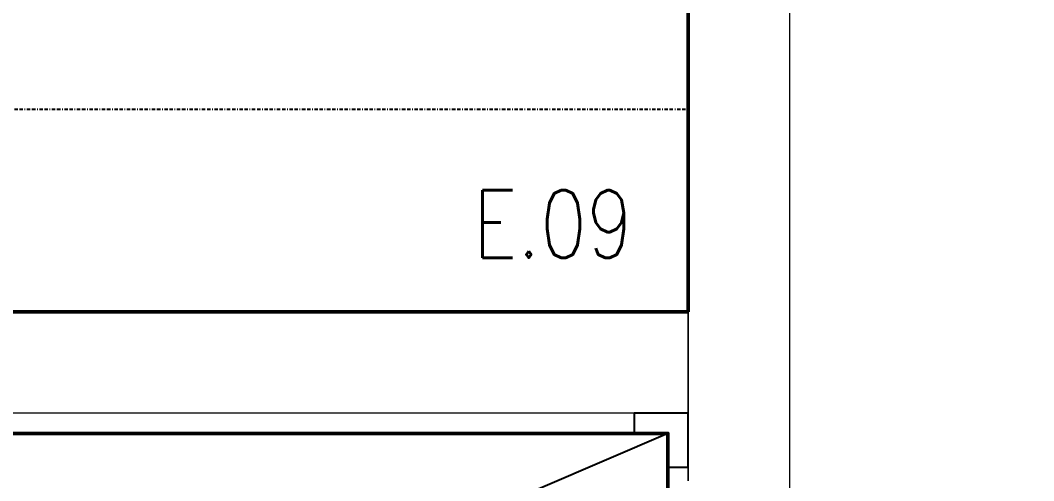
# Model space of a CAD drawing. Extents: x -29316 to 80307, y 54266 to 73016.
# Drawn here: x 20800.1 to 20950.1, y 56185.6 to 56253.8 of the extents above; entities that cross this region are included whole.
import ezdxf
from ezdxf.enums import TextEntityAlignment as Align

# ---------------------------------------------------------------- set-up
doc = ezdxf.new("R2010")
doc.units = 0
doc.linetypes.add('BORDER', pattern=[1.75, 0.5, -0.25, 0.5, -0.25, 0, -0.25])
doc.linetypes.add('HIDDEN', pattern=[0.375, 0.25, -0.125])
for name, color, linetype, lineweight in [('-DWG_ANA', 7, 'Continuous', 50), ('-DWG_ANA_1', 7, 'BORDER', 25), ('-DWG_DETAY1', 7, 'Continuous', 25), ('-DWG_DETAY2', 7, 'Continuous', 15), ('_BOP-MAHALNO', 7, 'Continuous', 20), ('duvar', 12, 'Continuous', 18), ('NO', 7, 'Continuous', 30)]:
    doc.layers.add(name, color=color, linetype=linetype, lineweight=lineweight)
doc.layers.add('BL-D', color=180, linetype='Continuous')
doc.layers.add('BL-E', color=32, linetype='Continuous')
doc.styles.add('RomanS', font='romans.shx')

# ---------------------------------------------------------------- blocks, each defined once
blk = doc.blocks.new('RRN173')
at = {"layer": '-DWG_ANA_1', "color": 0}
blk.add_lwpolyline([(0, -30), (0, 0), (170, 0), (170, -30)], close=True, dxfattribs=at)
at = {"layer": 'NO', "linetype": 'Continuous', "style": 'RomanS', "width": 0.8}
blk.add_attdef('NO', text='', height=10, dxfattribs=at).set_placement((150, -17), align=Align.MIDDLE)
blk = doc.blocks.new('TCA120')
at = {"layer": '-DWG_ANA', "color": 0}
blk.add_lwpolyline([(0, 0), (120, 0), (120, -70), (0, -70)], close=True, dxfattribs=at)
at = {"layer": '-DWG_DETAY2', "color": 0, "linetype": 'HIDDEN'}
for points in [[(5, -55), (5, -65), (30, -65)], [(90, -65), (115, -65), (115, -55)]]:
    blk.add_lwpolyline(points, dxfattribs=at)
at = {"layer": 'NO', "linetype": 'Continuous', "style": 'RomanS', "width": 0.8}
blk.add_attdef('NO', text='', height=10, dxfattribs=at).set_placement((98, -55), align=Align.MIDDLE)
blk = doc.blocks.new('INP198')
at = {"layer": '-DWG_ANA', "color": 0}
blk.add_lwpolyline([(3, -3), (187, -3), (187, -82), (3, -82)], close=True, dxfattribs=at)
at = {"layer": '-DWG_DETAY1', "color": 0}
blk.add_lwpolyline([(3, -82), (187, -3)], dxfattribs=at)
blk.add_lwpolyline([(3, -82), (3, -77), (0, -77), (0, -85), (8, -85), (8, -82)], close=True, dxfattribs=at)
at = {"layer": 'NO', "linetype": 'Continuous', "style": 'RomanS', "width": 0.8}
blk.add_attdef('NO', text='', height=10, dxfattribs=at).set_placement((167, -68), align=Align.MIDDLE)

msp = doc.modelspace()

# ---------------------------------------------------------------- linework, layer by layer
at = {"layer": '_BOP-MAHALNO'}
for p, q in [((20898.97, 56185.64), (20898.97, 56285.64)), ((20898.97, 56285.64), (20898.97, 56185.64)), ((20913.97, 56285.64), (20913.97, 56090.64)), ((20898.97, 56210.64), (20605.65, 56210.64)), ((20898.97, 56195.64), (20705.65, 56195.64))]:
    msp.add_line(p, q, dxfattribs=at)
at = {"layer": 'duvar', "color": 253, "ltscale": 5, "true_color": 0x9898cc}
for radius in [1565.52, 1550.52]:
    msp.add_arc((22009.49, 56535.64), radius, 124.51206, 235.48794, dxfattribs=at)

# ---------------------------------------------------------------- block references
at = {"layer": 'BL-D', "rotation": 180}
msp.add_blockref('INP198', (20898.97, 56110.64), dxfattribs=at)
at = {"layer": 'BL-E', "linetype": 'Continuous'}
ref = msp.add_blockref('TCA120', (20898.97, 56210.64), dxfattribs=dict(at, rotation=180))
ref.add_attrib('NO', 'E.10', dxfattribs={"layer": 'NO', "linetype": 'Continuous', "height": 10, "style": 'RomanS', "width": 0.8}).set_placement((20800.97, 56265.64), align=Align.MIDDLE)
ref = msp.add_blockref('RRN173', (20728.97, 56240.64), dxfattribs=at)
ref.add_attrib('NO', 'E.09', dxfattribs={"layer": 'NO', "linetype": 'Continuous', "height": 10, "rotation": 180, "style": 'RomanS', "text_generation_flag": 6, "width": 0.8}).set_placement((20878.97, 56223.64), align=Align.MIDDLE)

doc.saveas('drawing.dxf')
